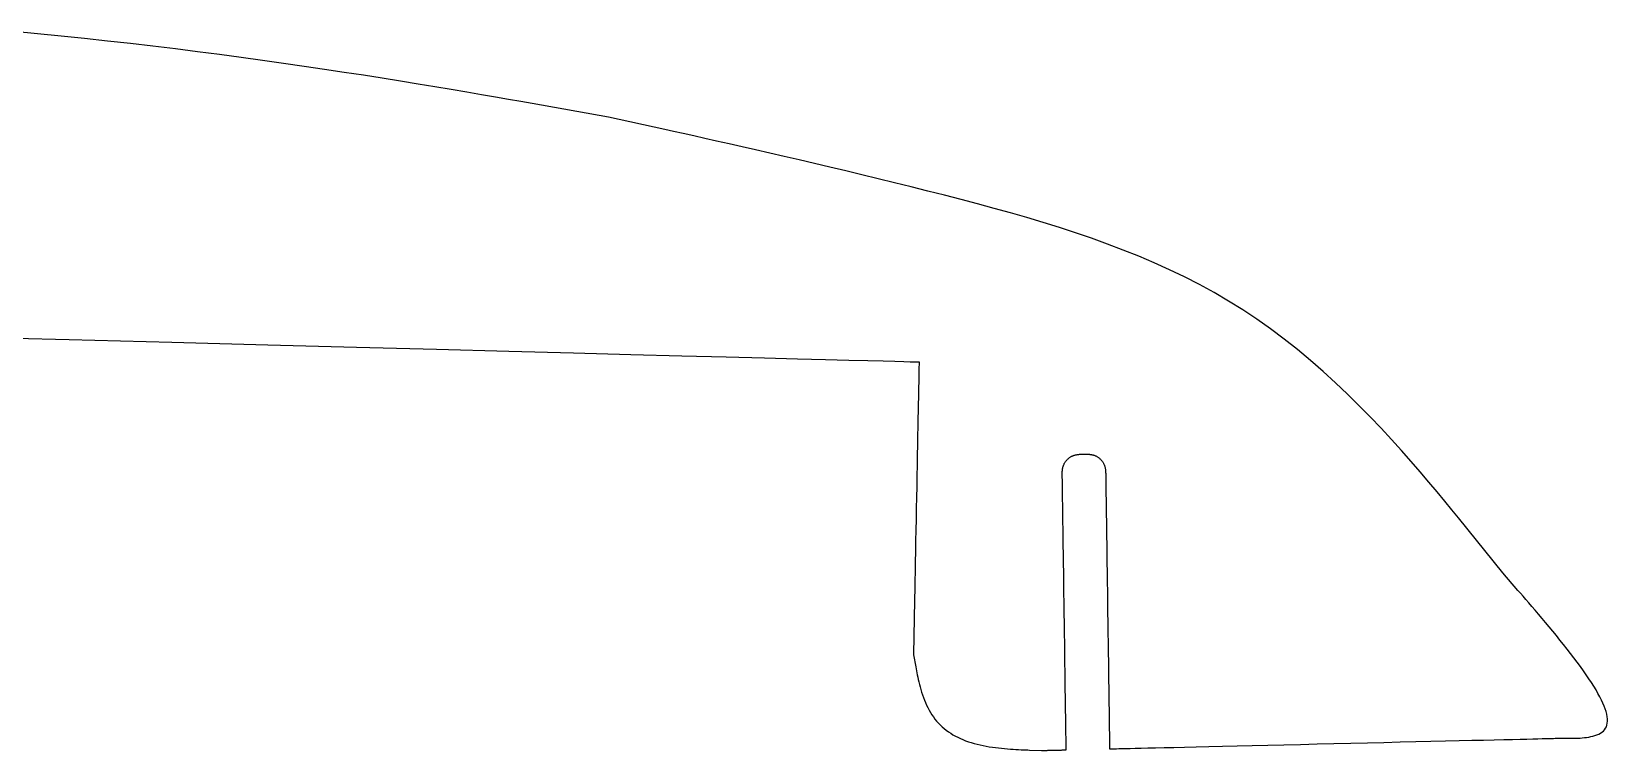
# Model space of a CAD drawing. Header units: millimetres. Extents: x -1116 to -273, y -827 to -161.
# Drawn here: x -530.9 to -359.8, y -714.3 to -636.3 of the extents above; entities that cross this region are included whole.
import ezdxf

# ---------------------------------------------------------------- set-up
doc = ezdxf.new("R2010")
doc.units = ezdxf.units.MM

msp = doc.modelspace()

# ---------------------------------------------------------------- linework, layer by layer
at = {"flags": 128}
msp.add_lwpolyline([(-538.62799, -669.423707), (-526.825724, -669.733586), (-515.66472, -670.026629), (-505.236585, -670.300428), (-495.63293, -670.552581), (-486.922461, -670.781282), (-479.082275, -670.987133), (-472.066569, -671.171337), (-465.829537, -671.335096), (-460.325375, -671.479612), (-455.508279, -671.606089), (-451.332445, -671.71573), (-447.752068, -671.809736), (-444.721344, -671.88931), (-442.194468, -671.955655), (-440.125636, -672.009974), (-438.469044, -672.05347), (-437.178887, -672.087344), (-436.20936, -672.1128), (-435.51466, -672.13104), (-435.048982, -672.143266), (-434.766522, -672.150683), (-434.621475, -672.154491), (-434.568036, -672.155894), (-434.560402, -672.156094), (-434.560415, -672.156756), (-434.560503, -672.161389), (-434.560744, -672.173964), (-434.561212, -672.198453), (-434.561984, -672.238826), (-434.563135, -672.299054), (-434.564743, -672.383109), (-434.566881, -672.494962), (-434.569627, -672.638584), (-434.573056, -672.817945), (-434.577245, -673.037018), (-434.582269, -673.299773), (-434.588204, -673.610181), (-434.595126, -673.972213), (-434.603111, -674.389841), (-434.612234, -674.867035), (-434.622573, -675.407767), (-434.634202, -676.016008), (-434.647198, -676.695729), (-434.661637, -677.450901), (-434.677556, -678.283509), (-434.694842, -679.187597), (-434.713343, -680.155223), (-434.732906, -681.178444), (-434.753381, -682.249319), (-434.774615, -683.359905), (-434.796457, -684.502259), (-434.818754, -685.66844), (-434.841354, -686.850506), (-434.864107, -688.040513), (-434.886859, -689.230521), (-434.90946, -690.412586), (-434.931757, -691.578768), (-434.953599, -692.721122), (-434.974833, -693.831708), (-434.995307, -694.902582), (-435.014871, -695.925804), (-435.033372, -696.893429), (-435.050658, -697.797518), (-435.066577, -698.630126), (-435.081015, -699.385298), (-435.094011, -700.065018), (-435.105641, -700.673259), (-435.115979, -701.213991), (-435.125103, -701.691186), (-435.133088, -702.108814), (-435.14001, -702.470846), (-435.145945, -702.781254), (-435.150969, -703.044009), (-435.155157, -703.263081), (-435.158587, -703.442443), (-435.161333, -703.586065), (-435.163471, -703.697917), (-435.165078, -703.781972), (-435.16623, -703.842201), (-435.167002, -703.882574), (-435.16747, -703.907062), (-435.16771, -703.919637), (-435.167799, -703.92427), (-435.167812, -703.924932), (-434.929097, -705.249717), (-434.893184, -705.445651), (-434.853586, -705.656136), (-434.810006, -705.879861), (-434.76215, -706.115517), (-434.70972, -706.361792), (-434.652421, -706.617378), (-434.589957, -706.880964), (-434.522031, -707.15124), (-434.448347, -707.426895), (-434.36861, -707.706621), (-434.282523, -707.989106), (-434.189791, -708.27304), (-434.090116, -708.557114), (-433.983204, -708.840018), (-433.868757, -709.12044), (-433.74648, -709.397072), (-433.616078, -709.668603), (-433.477253, -709.933724), (-433.329709, -710.191123), (-433.173214, -710.439722), (-433.007781, -710.679368), (-432.833489, -710.910138), (-432.650415, -711.13211), (-432.458635, -711.345361), (-432.258228, -711.549971), (-432.049271, -711.746015), (-431.831842, -711.933573), (-431.606017, -712.112721), (-431.371874, -712.283537), (-431.12949, -712.446099), (-430.878943, -712.600486), (-430.620311, -712.746773), (-430.35367, -712.88504), (-430.079097, -713.015365), (-429.796672, -713.137823), (-429.50647, -713.252495), (-429.208569, -713.359456), (-428.903046, -713.458785), (-428.58998, -713.55056), (-428.269659, -713.634902), (-427.943223, -713.712108), (-427.612025, -713.782519), (-427.277416, -713.846475), (-426.940749, -713.904317), (-426.603374, -713.956386), (-426.266646, -714.003023), (-425.931915, -714.044567), (-425.600533, -714.081361), (-425.273853, -714.113744), (-424.953227, -714.142057), (-424.640007, -714.166641), (-424.335544, -714.187837), (-424.041191, -714.205986), (-423.758299, -714.221427), (-423.488222, -714.234502), (-423.23231, -714.245551), (-422.991916, -714.254915), (-422.768392, -714.262936), (-422.563091, -714.269952), (-421.258156, -714.314142), (-421.258101, -714.31414), (-421.257712, -714.314131), (-421.256657, -714.314106), (-421.254602, -714.314058), (-421.251213, -714.313978), (-421.246159, -714.313859), (-421.239105, -714.313693), (-421.229719, -714.313472), (-421.217666, -714.313189), (-421.202614, -714.312834), (-421.18423, -714.312402), (-421.16218, -714.311883), (-421.136131, -714.31127), (-421.10575, -714.310554), (-421.070703, -714.30973), (-421.030657, -714.308787), (-420.985279, -714.307719), (-420.934237, -714.306518), (-420.877195, -714.305175), (-420.813822, -714.303683), (-420.74395, -714.302039), (-420.66808, -714.300253), (-420.586878, -714.298342), (-420.501011, -714.296321), (-420.411144, -714.294206), (-420.317945, -714.292012), (-420.22208, -714.289755), (-420.124215, -714.287452), (-420.025018, -714.285117), (-419.925154, -714.282767), (-419.82529, -714.280416), (-419.726092, -714.278081), (-419.628227, -714.275778), (-419.532362, -714.273522), (-419.439163, -714.271328), (-419.349297, -714.269213), (-419.263429, -714.267192), (-419.182227, -714.26528), (-419.106357, -714.263495), (-419.036485, -714.26185), (-418.973112, -714.260358), (-418.916071, -714.259016), (-418.865028, -714.257814), (-418.81965, -714.256746), (-418.779605, -714.255804), (-418.744558, -714.254979), (-418.714177, -714.254264), (-418.688127, -714.253651), (-418.666077, -714.253132), (-418.647693, -714.252699), (-418.632641, -714.252345), (-418.620589, -714.252061), (-418.611202, -714.25184), (-418.604148, -714.251674), (-418.599094, -714.251555), (-418.595706, -714.251475), (-418.593651, -714.251427), (-418.592596, -714.251402), (-418.592207, -714.251393), (-418.592151, -714.251392), (-418.59216, -714.250774), (-418.592221, -714.246446), (-418.592388, -714.2347), (-418.592713, -714.211826), (-418.593248, -714.174115), (-418.594046, -714.117857), (-418.595161, -714.039344), (-418.596643, -713.934866), (-418.598547, -713.800714), (-418.600925, -713.633178), (-418.603829, -713.428549), (-418.607312, -713.183118), (-418.611427, -712.893175), (-418.616227, -712.555012), (-418.621763, -712.164919), (-418.628089, -711.719187), (-418.635257, -711.214106), (-418.64332, -710.645967), (-418.652331, -710.011061), (-418.662342, -709.305679), (-418.673379, -708.527965), (-418.685364, -707.683485), (-418.698192, -706.779656), (-418.711756, -705.823896), (-418.725952, -704.823626), (-418.740675, -703.786263), (-418.755818, -702.719225), (-418.771278, -701.629932), (-418.786948, -700.525801), (-418.802723, -699.414252), (-418.818499, -698.302703), (-418.834169, -697.198573), (-418.849628, -696.109279), (-418.864772, -695.042242), (-418.879494, -694.004878), (-418.89369, -693.004608), (-418.907255, -692.048849), (-418.920082, -691.14502), (-418.932067, -690.300539), (-418.943105, -689.522826), (-418.953116, -688.817444), (-418.962126, -688.182538), (-418.970189, -687.614399), (-418.977358, -687.109318), (-418.983684, -686.663585), (-418.98922, -686.273492), (-418.994019, -685.935329), (-418.998134, -685.645387), (-419.001617, -685.399956), (-419.004521, -685.195327), (-419.006899, -685.027791), (-419.008803, -684.893638), (-419.010286, -684.78916), (-419.0114, -684.710647), (-419.012198, -684.654389), (-419.012734, -684.616678), (-419.013058, -684.593804), (-419.013225, -684.582058), (-419.013286, -684.577731), (-419.013295, -684.577113), (-419.016861, -684.325513), (-419.017238, -684.288235), (-419.017391, -684.248077), (-419.017185, -684.205231), (-419.016483, -684.159887), (-419.015152, -684.112235), (-419.013056, -684.062466), (-419.010059, -684.010771), (-419.006026, -683.95734), (-419.000822, -683.902365), (-418.994311, -683.846035), (-418.986359, -683.788542), (-418.97683, -683.730076), (-418.965588, -683.670827), (-418.952498, -683.610987), (-418.937426, -683.550747), (-418.920236, -683.490296), (-418.900792, -683.429825), (-418.878959, -683.369526), (-418.854602, -683.309588), (-418.827624, -683.250189), (-418.79809, -683.191448), (-418.766099, -683.13347), (-418.731753, -683.076362), (-418.695155, -683.020228), (-418.656405, -682.965174), (-418.615605, -682.911306), (-418.572858, -682.858729), (-418.528264, -682.807548), (-418.481925, -682.75787), (-418.433944, -682.7098), (-418.38442, -682.663444), (-418.333457, -682.618906), (-418.281156, -682.576292), (-418.227617, -682.535709), (-418.172944, -682.49726), (-418.117238, -682.461053), (-418.060599, -682.427193), (-418.003131, -682.395785), (-417.944934, -682.366934), (-417.886125, -682.340707), (-417.826883, -682.317012), (-417.767401, -682.295718), (-417.707872, -682.276695), (-417.648489, -682.259812), (-417.589446, -682.244937), (-417.530936, -682.23194), (-417.473153, -682.22069), (-417.416289, -682.211056), (-417.360539, -682.202907), (-417.306095, -682.196113), (-417.253151, -682.190541), (-417.2019, -682.186062), (-417.152535, -682.182545), (-417.10525, -682.179858), (-417.060239, -682.177871), (-417.017693, -682.176453), (-416.977808, -682.175472), (-416.940776, -682.174799), (-416.90679, -682.174302), (-416.690803, -682.171284), (-416.440877, -682.167766), (-416.403848, -682.167398), (-416.363958, -682.167255), (-416.321397, -682.167476), (-416.276356, -682.168195), (-416.229022, -682.169548), (-416.179586, -682.171674), (-416.128238, -682.174706), (-416.075166, -682.178782), (-416.020561, -682.184037), (-415.964611, -682.190608), (-415.907506, -682.198631), (-415.849436, -682.208242), (-415.790591, -682.219578), (-415.731159, -682.232774), (-415.67133, -682.247966), (-415.611293, -682.265291), (-415.551239, -682.284885), (-415.491357, -682.306885), (-415.431835, -682.331425), (-415.372851, -682.358603), (-415.314521, -682.388356), (-415.256951, -682.420582), (-415.200245, -682.455179), (-415.144509, -682.492043), (-415.089845, -682.531073), (-415.03636, -682.572166), (-414.984158, -682.615221), (-414.933342, -682.660134), (-414.884019, -682.706803), (-414.836291, -682.755127), (-414.790265, -682.805002), (-414.746044, -682.856327), (-414.703733, -682.908998), (-414.663437, -682.962914), (-414.62526, -683.017973), (-414.589307, -683.074071), (-414.555682, -683.131107), (-414.52449, -683.188978), (-414.495836, -683.247583), (-414.469785, -683.306802), (-414.446246, -683.366457), (-414.425089, -683.426354), (-414.406185, -683.486298), (-414.389404, -683.546093), (-414.374616, -683.605546), (-414.361692, -683.664462), (-414.350501, -683.722646), (-414.340915, -683.779903), (-414.332802, -683.836039), (-414.326033, -683.89086), (-414.320479, -683.94417), (-414.31601, -683.995775), (-414.312496, -684.04548), (-414.309807, -684.093091), (-414.307813, -684.138413), (-414.306385, -684.181251), (-414.305393, -684.221412), (-414.304706, -684.258699), (-414.304196, -684.292919), (-414.301096, -684.510394), (-414.301087, -684.511012), (-414.301026, -684.515333), (-414.30086, -684.527061), (-414.300536, -684.5499), (-414.300002, -684.587554), (-414.299206, -684.643727), (-414.298094, -684.722121), (-414.296615, -684.826441), (-414.294715, -684.960391), (-414.292343, -685.127673), (-414.289446, -685.331993), (-414.285971, -685.577052), (-414.281866, -685.866556), (-414.277078, -686.204208), (-414.271554, -686.593711), (-414.265243, -687.038769), (-414.258092, -687.543086), (-414.250048, -688.110365), (-414.241058, -688.74431), (-414.231071, -689.448626), (-414.220059, -690.225162), (-414.208103, -691.068365), (-414.195305, -691.970827), (-414.181773, -692.92514), (-414.16761, -693.923897), (-414.152923, -694.959691), (-414.137815, -696.025115), (-414.122392, -697.11276), (-414.106758, -698.21522), (-414.09102, -699.325088), (-414.075282, -700.434955), (-414.059649, -701.537415), (-414.044226, -702.625061), (-414.029118, -703.690484), (-414.01443, -704.726278), (-414.000267, -705.725035), (-413.986735, -706.679348), (-413.973938, -707.58181), (-413.961981, -708.425013), (-413.95097, -709.20155), (-413.940982, -709.905865), (-413.931993, -710.539811), (-413.923949, -711.10709), (-413.916797, -711.611407), (-413.910486, -712.056465), (-413.904963, -712.445968), (-413.900175, -712.783619), (-413.89607, -713.073123), (-413.892595, -713.318183), (-413.889698, -713.522502), (-413.887325, -713.689785), (-413.885426, -713.823734), (-413.883947, -713.928054), (-413.882835, -714.006449), (-413.882038, -714.062621), (-413.881505, -714.100275), (-413.881181, -714.123115), (-413.881014, -714.134843), (-413.880953, -714.139164), (-413.880944, -714.139781), (-413.879929, -714.139757), (-413.872825, -714.139589), (-413.853543, -714.139134), (-413.815993, -714.138247), (-413.754085, -714.136784), (-413.661732, -714.134602), (-413.532844, -714.131558), (-413.36133, -714.127506), (-413.141103, -714.122303), (-412.866073, -714.115806), (-412.530151, -714.10787), (-412.127247, -714.098351), (-411.651273, -714.087107), (-411.096138, -714.073992), (-410.455755, -714.058863), (-409.724033, -714.041577), (-408.894883, -714.021989), (-407.962217, -713.999955), (-406.919945, -713.975332), (-405.761977, -713.947976), (-404.485269, -713.917815), (-403.098955, -713.885064), (-401.615214, -713.850012), (-400.046224, -713.812946), (-398.404162, -713.774153), (-396.701209, -713.733922), (-394.949542, -713.69254), (-393.161339, -713.650295), (-391.34878, -713.607475), (-389.524042, -713.564367), (-387.699304, -713.521258), (-385.886744, -713.478438), (-384.098542, -713.436193), (-382.346874, -713.394811), (-380.643921, -713.35458), (-379.00186, -713.315787), (-377.432869, -713.278721), (-375.949128, -713.243669), (-374.562814, -713.210918), (-373.286107, -713.180757), (-372.128139, -713.153401), (-371.085866, -713.128778), (-370.1532, -713.106744), (-369.324051, -713.087156), (-368.592329, -713.06987), (-367.951945, -713.054741), (-367.396811, -713.041626), (-366.920836, -713.030382), (-366.517932, -713.020864), (-366.18201, -713.012928), (-365.90698, -713.00643), (-365.686753, -713.001227), (-365.51524, -712.997176), (-365.386351, -712.994131), (-365.293998, -712.991949), (-365.232091, -712.990486), (-365.194541, -712.989599), (-365.175258, -712.989144), (-365.168154, -712.988976), (-365.167139, -712.988952), (-363.873048, -712.990347), (-363.682507, -712.989623), (-363.479245, -712.987285), (-363.265288, -712.982517), (-363.042665, -712.974503), (-362.813402, -712.962426), (-362.579525, -712.94547), (-362.343062, -712.922818), (-362.106039, -712.893653), (-361.870483, -712.857158), (-361.638421, -712.812519), (-361.41188, -712.758916), (-361.192887, -712.695535), (-360.983468, -712.621559), (-360.785651, -712.536171), (-360.601462, -712.438554), (-360.432928, -712.327892), (-360.282077, -712.203369), (-360.150934, -712.064167), (-360.041526, -711.909471), (-359.955495, -711.738633), (-359.892933, -711.551684), (-359.853548, -711.348826), (-359.837046, -711.13026), (-359.843135, -710.896185), (-359.871522, -710.646803), (-359.921914, -710.382315), (-359.994018, -710.102922), (-360.08754, -709.808824), (-360.202189, -709.500222), (-360.33767, -709.177317), (-360.493692, -708.840311), (-360.669961, -708.489403), (-360.866184, -708.124794), (-361.082068, -707.746687), (-361.317321, -707.35528), (-361.571649, -706.950776), (-361.844759, -706.533374), (-362.136359, -706.103276), (-362.446156, -705.660683), (-362.773548, -705.206103), (-363.116704, -704.741272), (-363.473484, -704.268235), (-363.841748, -703.789035), (-364.219357, -703.305717), (-364.604171, -702.820324), (-364.99405, -702.334901), (-365.386854, -701.851492), (-365.780443, -701.37214), (-366.172678, -700.89889), (-366.561419, -700.433786), (-366.944527, -699.978871), (-367.31986, -699.53619), (-367.685281, -699.107787), (-368.038648, -698.695706), (-368.377823, -698.301991), (-368.700665, -697.928685), (-369.005034, -697.577834), (-369.288792, -697.25148), (-369.549798, -696.951668), (-371.20924, -695.045938), (-376.018178, -689.075788), (-376.732791, -688.193417), (-377.506131, -687.24654), (-378.336398, -686.241592), (-379.221795, -685.185011), (-380.160523, -684.083233), (-381.150783, -682.942695), (-382.190778, -681.769834), (-383.278709, -680.571086), (-384.412778, -679.35289), (-385.591186, -678.121681), (-386.812136, -676.883896), (-388.073828, -675.645972), (-389.374465, -674.414346), (-390.712248, -673.195455), (-392.085379, -671.995736), (-393.492059, -670.821625), (-394.930491, -669.679559), (-396.398876, -668.575975), (-397.895415, -667.51731), (-399.418415, -666.508549), (-400.966602, -665.548866), (-402.538808, -664.635983), (-404.133863, -663.767624), (-405.750599, -662.941509), (-407.387847, -662.155363), (-409.044438, -661.406907), (-410.719202, -660.693864), (-412.410971, -660.013956), (-414.118577, -659.364906), (-415.840849, -658.744436), (-417.57662, -658.150268), (-419.324721, -657.580125), (-421.083981, -657.03173), (-422.853234, -656.502804), (-424.631309, -655.991071), (-426.417037, -655.494252), (-428.209251, -655.010071), (-430.00678, -654.536248), (-431.808457, -654.070508), (-433.612518, -653.611072), (-435.414825, -653.158161), (-437.210647, -652.712496), (-438.995252, -652.274798), (-440.763908, -651.845787), (-442.511883, -651.426185), (-444.234446, -651.016713), (-445.926864, -650.61809), (-447.584407, -650.231038), (-449.202342, -649.856278), (-450.775937, -649.494531), (-452.300462, -649.146517), (-453.771183, -648.812957), (-455.183369, -648.494572), (-456.532289, -648.192083), (-457.813211, -647.906211), (-459.021402, -647.637676), (-460.152132, -647.387199), (-461.200668, -647.155502), (-462.162279, -646.943304), (-468.272752, -645.595255), (-476.557402, -644.127744), (-477.787334, -643.910566), (-479.116379, -643.677036), (-480.540411, -643.428487), (-482.0553, -643.166252), (-483.656918, -642.891667), (-485.341139, -642.606063), (-487.103833, -642.310776), (-488.940874, -642.007139), (-490.848133, -641.696485), (-492.821482, -641.380149), (-494.856793, -641.059464), (-496.949939, -640.735764), (-499.096791, -640.410383), (-501.293221, -640.084654), (-503.535102, -639.759912), (-505.818306, -639.43749), (-508.138705, -639.118722), (-510.492171, -638.804942), (-512.874575, -638.497483), (-515.282468, -638.197451), (-517.715106, -637.905038), (-520.172423, -637.620207), (-522.654353, -637.342924), (-525.160832, -637.07315), (-527.691792, -636.810851), (-530.247168, -636.555989), (-532.826894, -636.308529)], dxfattribs=at)

doc.saveas('drawing.dxf')
